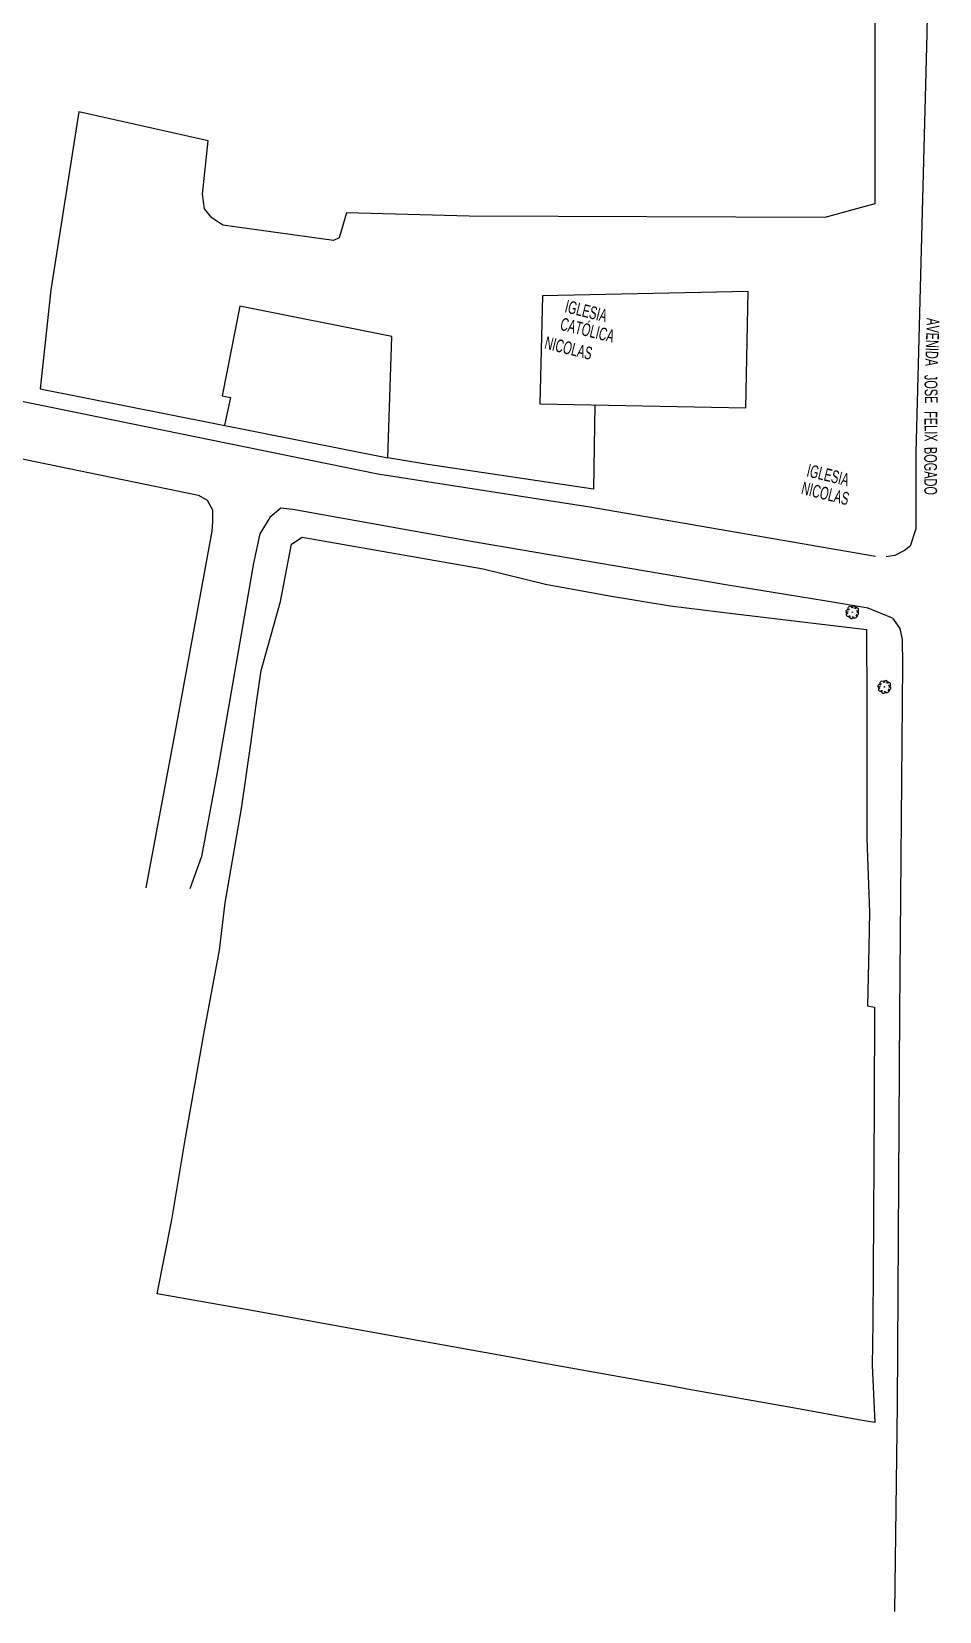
# Model space of a CAD drawing. Extents: x 306 to 2240, y 18 to 779.
# Drawn here: x 469.2 to 611.7, y 163 to 411.1 of the extents above; entities that cross this region are included whole.
import ezdxf

# ---------------------------------------------------------------- set-up
doc = ezdxf.new("R2010")
doc.units = 0
doc.header["$MEASUREMENT"] = 0
for name, color, linetype in [('0603', 1, 'Continuous'), ('0604', 7, 'Continuous'), ('0703', 1, 'Continuous'), ('0707', 7, 'Continuous'), ('0808', 7, 'Continuous'), ('1007', 3, 'Continuous')]:
    doc.layers.add(name, color=color, linetype=linetype)
doc.styles.add('02', font='swissc.ttf')

# ---------------------------------------------------------------- blocks, each defined once
blk = doc.blocks.new('09')
for p, q in [((-0.04, 0.01), (0.04, 0.01)), ((-0.02, 0.03), (0.02, 0.03)), ((0, 0.05), (0, 0.05)), ((-0.04, -0.01), (0.04, -0.01)), ((-0.02, -0.03), (0.02, -0.03))]:
    blk.add_line(p, q)
for points in [[(-0.61, 0.39), (-0.76, 0.34), (-0.88, 0.27), (-0.97, 0.13), (-1, 0), (-0.96, -0.15), (-0.88, -0.26), (-0.83, -0.31), (-0.73, -0.36), (-0.58, -0.38)], [(-0.12, 0.67), (-0.2, 0.77), (-0.32, 0.84), (-0.46, 0.87), (-0.62, 0.83), (-0.74, 0.77), (-0.81, 0.63), (-0.83, 0.49), (-0.83, 0.42), (-0.79, 0.32), (-0.69, 0.22), (-0.62, 0.16)], [(-0.41, 0.6), (-0.39, 0.72), (-0.35, 0.82), (-0.3, 0.88), (-0.18, 0.96), (-0.03, 1), (0.1, 0.96), (0.24, 0.87), (0.31, 0.75), (0.36, 0.62), (0.37, 0.55)], [(0.11, 0.66), (0.19, 0.71), (0.31, 0.78), (0.42, 0.81), (0.49, 0.81), (0.63, 0.78), (0.76, 0.7), (0.82, 0.58), (0.84, 0.41), (0.81, 0.28), (0.75, 0.16), (0.69, 0.06)], [(0.67, -0.42), (0.8, -0.38), (0.91, -0.29), (0.99, -0.14), (1.01, -0.01), (0.95, 0.14), (0.86, 0.24), (0.8, 0.29), (0.7, 0.32), (0.56, 0.34)], [(-0.14, -0.69), (-0.19, -0.75), (-0.3, -0.83), (-0.4, -0.87), (-0.48, -0.87), (-0.61, -0.83), (-0.74, -0.75), (-0.8, -0.63), (-0.83, -0.47), (-0.79, -0.33), (-0.7, -0.18), (-0.64, -0.12)], [(-0.38, -0.63), (-0.34, -0.76), (-0.26, -0.88), (-0.13, -0.97), (0.01, -1.01), (0.15, -0.97), (0.27, -0.88), (0.32, -0.83), (0.36, -0.73), (0.38, -0.57)], [(0.15, -0.7), (0.32, -0.83), (0.46, -0.87), (0.62, -0.85), (0.74, -0.79), (0.83, -0.66), (0.86, -0.52), (0.86, -0.45), (0.83, -0.34), (0.74, -0.24), (0.67, -0.18)]]:
    blk.add_lwpolyline(points)
blk.add_lwpolyline([(0, -0.05), (-0.05, 0), (0, 0.05), (0.05, 0)], close=True)

msp = doc.modelspace()

# ---------------------------------------------------------------- linework, layer by layer
at = {"layer": '0603', "linetype": 'Continuous', "flags": 128}
for points in [[(610.037, 428.554), (609.721, 410.728), (608.026, 344.929), (608.012, 332.996), (607.092, 330.267), (606.238, 329.602), (604.73, 328.83), (603.344, 328.595)], [(537.915, 382.102), (518.671, 382.578), (517.479, 378.66), (516.634, 378.281), (501.507, 380.339), (499.236, 380.651), (497.541, 381.799), (496.392, 383.236), (496.076, 385.508), (496.925, 393.888), (476.642, 398.472), (472.274, 370.536), (470.598, 354.994), (525.151, 344.164), (525.772, 363.198), (501.933, 367.937), (499.144, 353.896), (500.45, 353.636), (499.505, 349.255), (499.505, 349.255)], [(366.447, 239.103), (365.065, 240.936), (364.601, 241.978), (364.734, 243.438), (365.925, 246.893), (375.251, 272.712), (383.944, 297.091), (386.453, 310.871), (388.802, 325.215), (393.151, 353.156), (394.111, 354.629), (398.204, 357.071), (414.271, 354.483), (446.127, 348.428), (495.434, 338.291), (496.809, 337.478)], [(601.667, 328.632), (556.846, 336.408), (523.584, 341.563), (500.235, 346.326), (461.484, 354.244)], [(601.667, 328.632), (556.846, 336.408), (523.584, 341.563), (500.235, 346.326), (461.484, 354.244)], [(496.809, 337.478), (497.634, 335.977), (497.646, 334.1), (497.518, 332.618), (491.874, 301.803), (487.171, 276.607)], [(604.327, 318.945), (600.543, 320.556), (593.695, 321.687), (578.2, 324.175), (538.527, 330.941), (510.256, 336.04), (508.363, 336.218), (506.644, 334.757), (505.052, 332.183), (504.074, 327.584), (498.384, 294.741), (495.907, 281.551), (494.086, 276.5)], [(604.327, 318.945), (600.543, 320.556), (593.695, 321.687), (578.2, 324.175), (538.527, 330.941), (510.256, 336.04), (508.363, 336.218), (506.644, 334.757), (505.052, 332.183), (504.074, 327.584), (498.384, 294.741), (495.907, 281.551), (494.086, 276.5)], [(604.327, 318.945), (605.47, 317.355), (605.872, 315.598), (605.934, 311.669), (605.444, 257.082), (605.068, 195.433), (604.678, 163.036)], [(604.327, 318.945), (605.47, 317.355), (605.872, 315.598), (605.934, 311.669), (605.444, 257.082), (605.068, 195.433), (604.678, 163.036)]]:
    msp.add_lwpolyline(points, dxfattribs=at)
msp.add_lwpolyline([(549.004, 352.614), (581.334, 351.993), (581.683, 370.26), (549.438, 369.552), (549.004, 352.614)], close=True, dxfattribs=at)
at = {"layer": '0703'}
msp.add_lwpolyline([(545.209, 202.799), (545.209, 202.799), (545.209, 202.799), (545.209, 202.799), (518.466, 207.606), (508.989, 209.31), (508.989, 209.315), (502.884, 210.411), (488.921, 212.917), (488.921, 212.917), (488.921, 212.917), (488.921, 212.917), (488.921, 212.917), (491.226, 224.507), (491.226, 224.507), (491.226, 224.507), (491.226, 224.507), (491.226, 224.507), (493.351, 237.075), (493.351, 237.075), (493.351, 237.075), (493.351, 237.075), (493.351, 237.075), (496.266, 253.649), (496.266, 253.649), (496.266, 253.649), (496.266, 253.649), (496.266, 253.649), (498.719, 266.837), (498.719, 266.837), (498.719, 266.837), (498.719, 266.837), (498.719, 266.837), (499.591, 274.281), (499.591, 274.281), (502.172, 289.091), (502.172, 289.091), (502.172, 289.091), (502.172, 289.091), (502.172, 289.091), (503.68, 299.616), (503.68, 299.616), (504.498, 305.347), (505.277, 310.768), (505.277, 310.768), (505.277, 310.768), (505.277, 310.768), (505.277, 310.768), (508.317, 321.564), (508.317, 321.564), (510.013, 330.58), (510.013, 330.58), (510.013, 330.58), (511.712, 331.706), (540.118, 326.738), (540.118, 326.738), (540.118, 326.738), (549.868, 324.321), (549.868, 324.321), (549.868, 324.321), (549.868, 324.321), (549.868, 324.321), (559.92, 322.457), (559.92, 322.457), (569.473, 320.898), (569.473, 320.898), (579.715, 319.666), (579.715, 319.662), (579.715, 319.662), (579.715, 319.662), (579.715, 319.666), (600.281, 317.192), (600.281, 317.192), (600.281, 317.192), (600.3, 305.516), (600.3, 305.516), (600.296, 294.442), (600.296, 294.442), (600.334, 284.328), (600.334, 284.328), (600.752, 272.821), (600.752, 272.821), (600.752, 272.821), (600.752, 272.821), (600.752, 272.821), (600.62, 267.251), (600.405, 258.117), (600.405, 258.117), (600.405, 258.117), (600.405, 258.117), (600.405, 258.117), (601.497, 257.91), (601.497, 257.91), (601.497, 257.91), (601.445, 242.585), (601.445, 242.585), (601.445, 242.585), (601.445, 242.585), (601.445, 242.585), (601.385, 224.876), (601.385, 224.876), (601.385, 224.876), (601.385, 224.876), (601.385, 224.876), (601.271, 208.357), (601.271, 208.357), (601.271, 208.357), (601.271, 208.357), (601.271, 208.357), (601.151, 201.65), (601.547, 192.667), (601.547, 192.667), (601.547, 192.667), (601.547, 192.667), (601.547, 192.667), (599.573, 193.027), (599.573, 193.027), (588.694, 194.983), (588.694, 194.983), (572.144, 197.95), (572.144, 197.95), (569.719, 198.387), (569.72, 198.393), (550.047, 201.928), (550.047, 201.929), (550.047, 201.929), (550.047, 201.929), (550.047, 201.928), (545.209, 202.799), (545.209, 202.799), (545.209, 202.799), (545.209, 202.799)], close=True, dxfattribs=at)
at = {"layer": '0707', "linetype": 'ByBlock', "flags": 128}
msp.add_lwpolyline([(601.573, 431.856), (601.546, 384.039), (593.736, 381.854), (537.915, 382.102)], dxfattribs=at)
msp.add_lwpolyline([(601.573, 431.856), (601.546, 384.039), (593.736, 381.854), (537.915, 382.102)], dxfattribs=at)
at = {"layer": '0707', "linetype": 'Continuous', "flags": 128}
msp.add_lwpolyline([(557.647, 352.452), (557.399, 339.196), (531.41, 343.106), (525.151, 344.164)], dxfattribs=at)

# ---------------------------------------------------------------- block references
at = {"layer": '1007', "rotation": 76.16208537718278}
for p in [(598.042, 319.895, 108.35), (603.077, 308.181, 110.57)]:
    msp.add_blockref('09', p, dxfattribs=at)

# ---------------------------------------------------------------- texts
at = {"layer": '0604', "style": '02', "width": 0.75}
for s, rotation, p in [('AVENIDA', 268.16209, (609.718, 366.107)), ('AVENIDA', 268.16209, (609.718, 366.107)), ('JOSE', 271.16209, (609.35, 357.149)), ('JOSE', 271.16209, (609.35, 357.149)), ('FELIX', 270.16209, (609.357, 351.469)), ('FELIX', 270.16209, (609.357, 351.469)), ('BOGADO', 270.16209, (609.313, 345.848)), ('BOGADO', 270.16209, (609.313, 345.848))]:
    msp.add_text(s, height=2, rotation=rotation, dxfattribs=at).set_placement(p)
at = {"layer": '0808', "style": '02', "width": 0.75}
for s, p in [('IGLESIA', (552.794, 367.016)), ('CATÓLICA', (552.055, 364.258)), ('NICOLAS', (549.608, 361.308)), ('IGLESIA', (590.756, 341.265)), ('NICOLAS', (589.904, 338.485))]:
    msp.add_text(s, height=2, rotation=346.16209, dxfattribs=at).set_placement(p)

doc.saveas('drawing.dxf')
